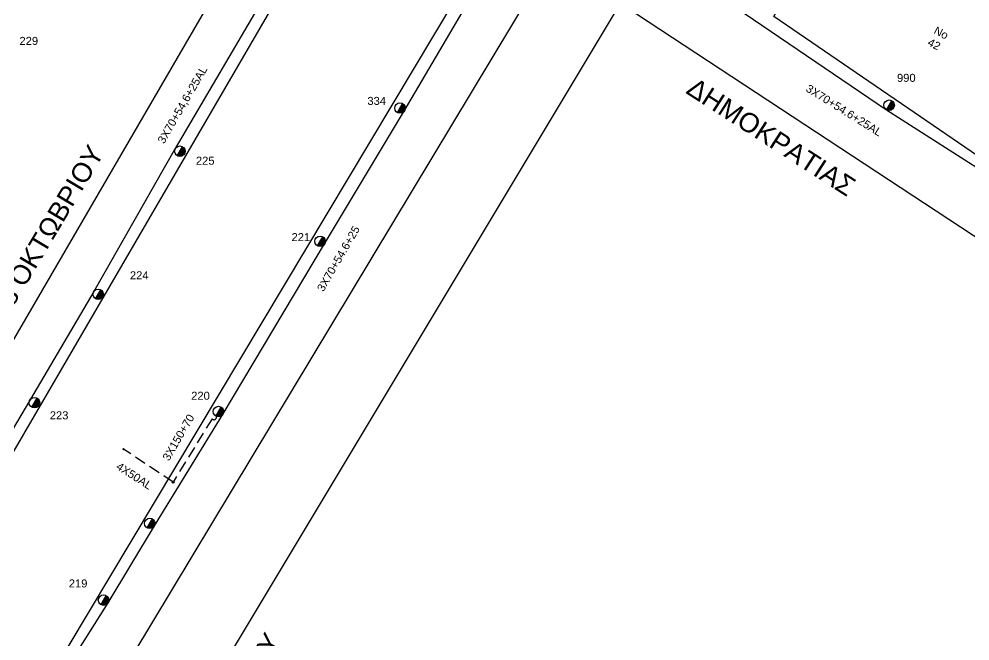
# Model space of a CAD drawing. Header units: millimetres. Extents: x 771 to 3391, y 686 to 1835.
# Drawn here: x 991.7 to 1205.6, y 931.1 to 1071 of the extents above; entities that cross this region are included whole.
import ezdxf

# ---------------------------------------------------------------- set-up
doc = ezdxf.new("R2010")
doc.units = ezdxf.units.MM
doc.linetypes.add('DASHED', pattern=[19.05, 12.7, -6.35])
for name, color, linetype in [('Άγνωστα', 7, 'Continuous'), ('Καλώδια ΧΤ   3x150+70AL', 7, 'DASHED'), ('Στύλος ΦΜ', 7, 'Continuous'), ('Στύλος ΦΜ @ 1', 7, 'Continuous'), ('Συνδέσεις', 7, 'Continuous'), ('Συνεστραμμένα ΧΤ   3x70+54.6+25 AL', 7, 'SYN_LINE'), ('Υπόβαθρο ΔΕΗ', 7, 'Continuous'), ('Υπόγεια καλώδια Παροχών ΧΤ   4x50AL', 7, 'DASHED')]:
    doc.layers.add(name, color=color, linetype=linetype)
doc.styles.add('arial', font='ARIAL.TTF')
doc.styles.get("Standard").update_dxf_attribs({"font": 'ARIAL.TTF'})
doc.linetypes.add('SYN_LINE', pattern='A,0.5,-0.0001,["/\\/\\/\\/",Standard,S=0.1,R=0,X=0,Y=-0.05],-0.25', length=0.7501)

# ---------------------------------------------------------------- blocks, each defined once
blk = doc.blocks.new('ΥΠΑΡΧΩΝ ΤΣΙΜΕΝΤΕΝΙΟΣ ΣΤΥΛΟΣ')
at = {"layer": 'Στύλος ΦΜ'}
blk.add_hatch(color=7, dxfattribs=at).paths.add_polyline_path([(-1.29, -2.28, 0.574793), (2.62, 0, 0.268822), (1.3, 2.27)])
at = {"layer": 'Στύλος ΦΜ', "color": 7}
blk.add_line((-1.29, -2.28), (1.3, 2.27), dxfattribs=at)
blk.add_circle((0, 0), 2.62, dxfattribs=at)
at = {"layer": 'Στύλος ΦΜ', "flags": 4}
for tag, p in [('ΑΡΙΘΜΟΣ', (-4.68, 8.05)), ('ΤΥΠΟΣ', (-4.91, 3.03))]:
    blk.add_attdef(tag, p, '', height=4, dxfattribs=at)
blk = doc.blocks.new('_ΣΥΝΔΕΣΗ')
at = {"layer": 'Συνδέσεις', "linetype": 'SYN_LINE', "ltscale": 40}
blk.add_hatch(color=256, dxfattribs=at).paths.add_polyline_path([(0.5, -0.01, 1), (-0.5, -0.01, 1)])
at = {"layer": 'Συνδέσεις'}
blk.add_circle((0, -0.01), 0.5, dxfattribs=at)

msp = doc.modelspace()

# ---------------------------------------------------------------- linework, layer by layer
at = {"layer": 'Καλώδια ΧΤ   3x150+70AL', "color": 1, "linetype": 'DASHED', "ltscale": 0.2}
msp.add_lwpolyline([(1036.03773, 981.62556, -0.905513128), (1035.09206, 981.09428), (1026.32494, 966.8159)], format="xyb", dxfattribs=at)
at = {"layer": 'Συνεστραμμένα ΧΤ   3x70+54.6+25 AL', "color": 2, "ltscale": 20}
msp.add_lwpolyline([(1068.14582, 1128.77796), (1055.3512, 1090.5955), (1047.40385, 1076.99038), (1026.82465, 1041.83869), (1008.46006, 1009.67685), (994.26706, 985.47536), (986.88988, 973.15917), (967.46847, 939.42666)], dxfattribs=at)
at = {"layer": 'Συνεστραμμένα ΧΤ   3x70+54.6+25 AL', "color": 1, "ltscale": 20}
msp.add_lwpolyline([(989.14514, 903.88727), (1011.70221, 939.70968), (1022.13232, 957.01414), (1037.57664, 982.16722), (1060.41487, 1020.39363), (1078.39158, 1050.38515), (1093.31859, 1075.83131), (1108.1476, 1103.03307)], dxfattribs=at)
at = {"layer": 'Συνεστραμμένα ΧΤ   3x70+54.6+25 AL', "color": 27, "linetype": 'SYN_LINE', "ltscale": 20}
msp.add_lwpolyline([(1109.36485, 1102.79941), (1150.82443, 1074.99143), (1186.82331, 1050.5742), (1207.93378, 1037.03375), (1246.10663, 1011.35264), (1262.72965, 1000.48885), (1281.3162, 988.67739), (1304.49606, 973.51803), (1335.14079, 953.42707), (1368.18553, 932.95324)], dxfattribs=at)
at = {"layer": 'Υπόβαθρο ΔΕΗ'}
for points in [[(942.31199, 993.83544), (1029.17109, 1138.31343), (1059.83115, 1118.4029), (965.95263, 957.01818), (961.18893, 956.13287), (942.31199, 993.83544)], [(1161.45023, 1071.57069), (1177.47924, 1099.65668), (1234.54624, 1062.98945), (1220.61685, 1036.9549), (1212.98907, 1036.27177), (1161.45023, 1071.57069)], [(1372.93378, 751.48167), (1482.86909, 831.99661), (1482.13151, 841.00179), (1111.49521, 1084.63438), (909.00244, 748.35764)], [(931.07637, 748.13714), (939.61793, 762.36828), (1126.94663, 1074.47761)]]:
    msp.add_lwpolyline(points, dxfattribs=at)
msp.add_lwpolyline([(969.8015, 938.33769), (1069.08583, 1108.79358), (1072.43445, 1110.09322), (1099.7508, 1092.17493), (988.04018, 905.33238), (982.86991, 909.74524)], close=True, dxfattribs=at)
at = {"layer": 'Υπόγεια καλώδια Παροχών ΧΤ   4x50AL', "color": 1, "ltscale": 0.2}
msp.add_lwpolyline([(1026.32494, 966.8159), (1015.17945, 974.24179)], dxfattribs=at)

# ---------------------------------------------------------------- block references
at = {"layer": 'Στύλος ΦΜ @ 1', "ltscale": 40}
ref = msp.add_blockref('ΥΠΑΡΧΩΝ ΤΣΙΜΕΝΤΕΝΙΟΣ ΣΤΥΛΟΣ', (985.83053, 1068.80538), dxfattribs=dict(at, xscale=0.4499999999998181, yscale=0.4499999999998181, zscale=0.4499999999998181))
ref.add_attrib('ΤΥΠΟΣ', '229', (991.76318, 1065.15797), dxfattribs={"layer": 'Στύλος ΦΜ', "height": 1.8, "flags": 4})
ref = msp.add_blockref('ΥΠΑΡΧΩΝ ΤΣΙΜΕΝΤΕΝΙΟΣ ΣΤΥΛΟΣ', (1187.40435, 1051.59867), dxfattribs=dict(at, xscale=0.4499999999998181, yscale=0.4499999999998181, zscale=0.4499999999998181))
ref.add_attrib('ΤΥΠΟΣ', '990', (1189.16467, 1056.84572), dxfattribs={"layer": 'Στύλος ΦΜ', "height": 1.8, "flags": 4})
ref = msp.add_blockref('ΥΠΑΡΧΩΝ ΤΣΙΜΕΝΤΕΝΙΟΣ ΣΤΥΛΟΣ', (1077.35921, 1050.95203), dxfattribs=dict(at, xscale=0.4499999999998181, yscale=0.4499999999998181, zscale=0.4499999999998181))
ref.add_attrib('ΤΥΠΟΣ', '334', (1070.02875, 1051.65992), dxfattribs={"layer": 'Στύλος ΦΜ', "height": 1.8, "flags": 4})
ref = msp.add_blockref('ΥΠΑΡΧΩΝ ΤΣΙΜΕΝΤΕΝΙΟΣ ΣΤΥΛΟΣ', (1027.84144, 1041.24432), dxfattribs=dict(at, xscale=0.4499999999998181, yscale=0.4499999999998181, zscale=0.4499999999998181))
ref.add_attrib('ΤΥΠΟΣ', '225', (1031.44759, 1038.21043), dxfattribs={"layer": 'Στύλος ΦΜ', "height": 1.8, "flags": 4})
ref = msp.add_blockref('ΥΠΑΡΧΩΝ ΤΣΙΜΕΝΤΕΝΙΟΣ ΣΤΥΛΟΣ', (1059.39592, 1020.98429), dxfattribs=dict(at, xscale=0.4499999999998181, yscale=0.4499999999998181, zscale=0.4499999999998181))
ref.add_attrib('ΤΥΠΟΣ', '221', (1052.9566, 1021.02647), dxfattribs={"layer": 'Στύλος ΦΜ', "height": 1.8, "flags": 4})
ref = msp.add_blockref('ΥΠΑΡΧΩΝ ΤΣΙΜΕΝΤΕΝΙΟΣ ΣΤΥΛΟΣ', (1009.46771, 1009.06712), dxfattribs=dict(at, xscale=0.4499999999998181, yscale=0.4499999999998181, zscale=0.4499999999998181))
ref.add_attrib('ΤΥΠΟΣ', '224', (1016.60511, 1012.42966), dxfattribs={"layer": 'Στύλος ΦΜ', "height": 1.8, "flags": 4})
ref = msp.add_blockref('ΥΠΑΡΧΩΝ ΤΣΙΜΕΝΤΕΝΙΟΣ ΣΤΥΛΟΣ', (1036.52512, 982.69775), dxfattribs=dict(at, xscale=0.4499999999998181, yscale=0.4499999999998181, zscale=0.4499999999998181))
ref.add_attrib('ΤΥΠΟΣ', '220', (1030.38817, 985.35103), dxfattribs={"layer": 'Στύλος ΦΜ', "height": 1.8, "flags": 4})
ref = msp.add_blockref('ΥΠΑΡΧΩΝ ΤΣΙΜΕΝΤΕΝΙΟΣ ΣΤΥΛΟΣ', (995.14353, 984.68863), dxfattribs=dict(at, xscale=0.4499999999998181, yscale=0.4499999999998181, zscale=0.4499999999998181))
ref.add_attrib('ΤΥΠΟΣ', '223', (998.57783, 980.94518), dxfattribs={"layer": 'Στύλος ΦΜ', "height": 1.8, "flags": 4})
at = {"layer": 'Στύλος ΦΜ @ 1', "ltscale": 40, "xscale": 0.4499999999998181, "yscale": 0.4499999999998181, "zscale": 0.4499999999998181}
msp.add_blockref('ΥΠΑΡΧΩΝ ΤΣΙΜΕΝΤΕΝΙΟΣ ΣΤΥΛΟΣ', (1021.07756, 957.53819), dxfattribs=at)
at = {"layer": 'Στύλος ΦΜ @ 1', "ltscale": 40}
ref = msp.add_blockref('ΥΠΑΡΧΩΝ ΤΣΙΜΕΝΤΕΝΙΟΣ ΣΤΥΛΟΣ', (1010.67559, 940.28691), dxfattribs=dict(at, xscale=0.4499999999998181, yscale=0.4499999999998181, zscale=0.4499999999998181))
ref.add_attrib('ΤΥΠΟΣ', '219', (1002.85592, 943.13858), dxfattribs={"layer": 'Στύλος ΦΜ', "height": 1.8, "flags": 4})
at = {"layer": 'Συνδέσεις'}
for p, xscale, yscale, zscale in [((1015.17945, 974.24179), 0.25, 0.25, 0.25), ((1026.32494, 966.8159), 0.4777242751394019, 0.4777242751394019, 0.4777242751394019)]:
    msp.add_blockref('_ΣΥΝΔΕΣΗ', p, dxfattribs=dict(at, xscale=xscale, yscale=yscale, zscale=zscale))

# ---------------------------------------------------------------- texts
at = {"ltscale": 40, "char_height": 4, "attachment_point": 1, "style": 'arial'}
for s, insert, width, rotation in [('{\\H1.083x;ΔHMOKPATIAΣ}', (1143.80564, 1058.0576), 99.6177602, 327.2209252), ('{\\H1.083x;28 OKTΩBPIOY}', (984.81251, 1005.37071), 64.8866414, 59.2546127), ('{\\H1.083x;ΣIKEΛIANOY}', (1028.4507, 902.09142), 64.8866414, 59.2546127)]:
    msp.add_mtext(s, dxfattribs=dict(at, insert=insert, width=width, rotation=rotation))
at = {"layer": 'Άγνωστα', "color": 7}
note = msp.add_mtext_dynamic_manual_height_columns('Nο ', width=1.8, gutter_width=1.98445, heights=[0.04535, 0], dxfattribs=dict(at, insert=(1194.77433, 1071.18354), char_height=1.8, attachment_point=1, rotation=332.0897021))
for column, words in zip(note.columns.linked_columns, ['42']):
    column.text = words
at = {"layer": 'Άγνωστα', "color": 7, "char_height": 1.8, "attachment_point": 1}
for s, insert, rotation in [('3X70+54.6+25', (1058.57983, 1010.40444), 59.8533125), ('3X150+70', (1023.82884, 972.35799), 59.7012247)]:
    msp.add_mtext_dynamic_manual_height_columns(s, width=1.8, gutter_width=12.5, heights=[0.04535], dxfattribs=dict(at, insert=insert, rotation=rotation))
at = {"layer": 'Συνεστραμμένα ΧΤ   3x70+54.6+25 AL', "color": 7, "char_height": 1.8, "attachment_point": 1}
for s, insert, rotation in [('3X70+54,6+25AL', (1022.72322, 1043.6812), 59.8533125), ('3X70+54.6+25AL', (1169.44199, 1056.38285), 328.042606)]:
    msp.add_mtext_dynamic_manual_height_columns(s, width=1.8, gutter_width=12.5, heights=[0.04535], dxfattribs=dict(at, insert=insert, rotation=rotation))
at = {"layer": 'Υπόγεια καλώδια Παροχών ΧΤ   4x50AL', "color": 7, "insert": (1014.32218, 971.40894), "char_height": 1.8, "attachment_point": 1, "rotation": 327.1657591}
msp.add_mtext_dynamic_manual_height_columns('4X50AL', width=1.8, gutter_width=12.5, heights=[0.04535], dxfattribs=at)

doc.saveas('drawing.dxf')
